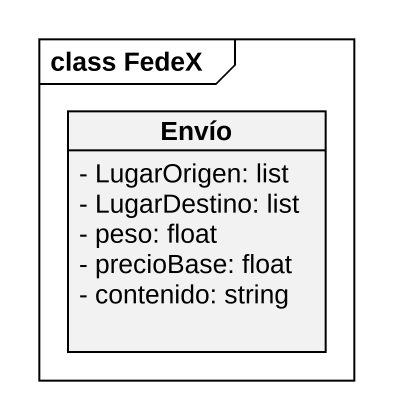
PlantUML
@startuml
mainframe class FedeX
hide circle
hide empty members
skinparam classAttributeIconSize 0
class Envío {
  - LugarOrigen: list
  - LugarDestino: list
  - peso: float
  - precioBase: float
  - contenido: string
}
@enduml
